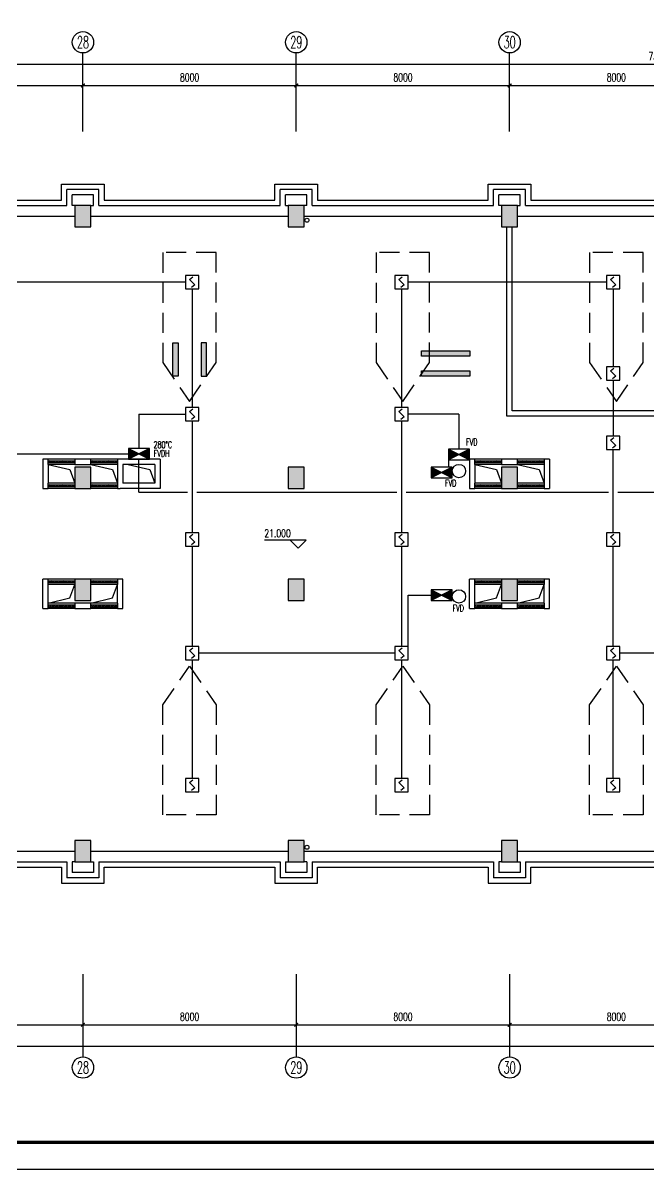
# Model space of a CAD drawing. Extents: x 190999 to 918899, y -200814 to 215286.
# Drawn here: x 458635 to 482075, y -96414 to -53460 of the extents above; entities that cross this region are included whole.
import ezdxf
from ezdxf.enums import TextEntityAlignment as Align

# ---------------------------------------------------------------- set-up
doc = ezdxf.new("R2010")
doc.units = 0
doc.header["$LTSCALE"] = 1000
doc.header["$MEASUREMENT"] = 0
doc.linetypes.add('HIDDEN', pattern=[0.375, 0.25, -0.125])
doc.layers.get('Defpoints').update_dxf_attribs({"color": 1})
for name, color, linetype in [('00-EQUIP', 3, 'Continuous'), ('00-WIRE-4', 6, 'Continuous'), ('A-卫生间', 250, 'Continuous'), ('A-墙线', 2, 'Continuous'), ('A-外包装修', 250, 'Continuous'), ('AXIS', 3, 'Continuous'), ('AXIS_TEXT', 7, 'Continuous'), ('COLUMN', 2, 'Continuous'), ('DIM_ELEV', 3, 'Continuous'), ('PUB_HATCH', 250, 'Continuous'), ('PUB_TEXT', 7, 'Continuous'), ('WALL', 2, 'Continuous'), ('WINDOW', 177, 'Continuous'), ('图框', 189, 'Continuous'), ('暖通-风-说明', 3, 'Continuous'), ('洞口线', 165, 'Continuous'), ('看线1', 7, 'Continuous'), ('雨水管', 151, 'Continuous')]:
    doc.layers.add(name, color=color, linetype=linetype)
doc.styles.add('_TCH_AXIS', font='COMPLEX', dxfattribs={"bigfont": 'GBCBIG'})
doc.styles.add('_TCH_DIM', font='SIMPLEX', dxfattribs={"bigfont": 'GBCBIG'})
doc.styles.add('COMPLEX', font='COMPLEX')
doc.styles.add('DIM_FONT', font='SIMPLEX', dxfattribs={"width": 0.7, "bigfont": 'GBCBIG'})
doc.styles.add('HZ-ZGBZ', font='romanc.shx', dxfattribs={"width": 0.65})
doc.styles.get("Standard").update_dxf_attribs({"font": 'simhei.ttf'})
doc.styles.add('XXK', font='romans.shx', dxfattribs={"width": 0.75, "bigfont": 'hzf.shx'})
doc.linetypes.add('4INE', pattern='A,1,-0.15,["4",XXK,S=0.3,R=0,X=-0.1,Y=-0.1],-0.25', length=1.4)
doc.dimstyles.new('DIMN', dxfattribs={"dimtxt": 300, "dimasz": 100, "dimexe": 250, "dimexo": 300, "dimgap": 150, "dimtad": 1, "dimdec": 0, "dimzin": 0, "dimdsep": 46, "dimtxsty": 'DIM_FONT', "dimblk": 'ARCHTICK', "dimcen": 0.09, "dimclrt": 7, "dimazin": 2, "dimtfac": 1, "dimtdec": 0, "dimtix": 1, "dimtmove": 2, "dimatfit": 3, "dimfxl": 0, "dimtolj": 1, "dimtzin": 0, "dimarcsym": 0})

# ---------------------------------------------------------------- blocks, each defined once
blk = doc.blocks.new('TJAD_TK_A0')
at = {"layer": '图框'}
blk.add_line((973, -441.7), (2162, -441.7), dxfattribs=at)
at = {"layer": '图框', "const_width": 1.2}
blk.add_lwpolyline([(2152, -431.7), (2152, 389.3), (998, 389.3), (998, -431.7)], close=True, dxfattribs=at)
blk = doc.blocks.new('_ArchTick')
at = {"const_width": 0.5}
blk.add_lwpolyline([(-0.7, -0.7), (0.7, 0.7)], dxfattribs=at)
blk = doc.blocks.new('*D1604')
at = {"layer": 'AXIS', "color": 0, "lineweight": -2}
for p, q in [((476885, -89404), (476885, -91254)), ((484885, -89404), (484885, -91254)), ((476885, -91004), (484885, -91004))]:
    blk.add_line(p, q, dxfattribs=at)
at = {"layer": 'Defpoints', "color": 0}
for p in [(476885, -89104), (484885, -89104), (484885, -91004)]:
    blk.add_point(p, dxfattribs=at)
at = {"layer": 'AXIS', "color": 0, "lineweight": -2, "xscale": 100, "yscale": 100, "zscale": 100, "rotation": 180}
blk.add_blockref('_ArchTick', (476885, -91004), dxfattribs=at)
at = {"layer": 'AXIS', "color": 0, "lineweight": -2, "xscale": 100, "yscale": 100, "zscale": 100}
blk.add_blockref('_ArchTick', (484885, -91004), dxfattribs=at)
at = {"layer": 'AXIS', "color": 7, "insert": (480885, -90704), "char_height": 300, "attachment_point": 5, "style": 'DIM_FONT'}
blk.add_mtext('\\A1;8000', dxfattribs=at)
blk = doc.blocks.new('*D1605')
at = {"layer": 'AXIS', "color": 0, "lineweight": -2}
for p, q in [((468885, -89404), (468885, -91254)), ((476885, -89404), (476885, -91254)), ((468885, -91004), (476885, -91004))]:
    blk.add_line(p, q, dxfattribs=at)
at = {"layer": 'Defpoints', "color": 0}
for p in [(468885, -89104), (476885, -89104), (476885, -91004)]:
    blk.add_point(p, dxfattribs=at)
at = {"layer": 'AXIS', "color": 0, "lineweight": -2, "xscale": 100, "yscale": 100, "zscale": 100, "rotation": 180}
blk.add_blockref('_ArchTick', (468885, -91004), dxfattribs=at)
at = {"layer": 'AXIS', "color": 0, "lineweight": -2, "xscale": 100, "yscale": 100, "zscale": 100}
blk.add_blockref('_ArchTick', (476885, -91004), dxfattribs=at)
at = {"layer": 'AXIS', "color": 7, "insert": (472885, -90704), "char_height": 300, "attachment_point": 5, "style": 'DIM_FONT'}
blk.add_mtext('\\A1;8000', dxfattribs=at)
blk = doc.blocks.new('*D1606')
at = {"layer": 'AXIS', "color": 0, "lineweight": -2}
for p, q in [((460885, -89404), (460885, -91254)), ((468885, -89404), (468885, -91254)), ((460885, -91004), (468885, -91004))]:
    blk.add_line(p, q, dxfattribs=at)
at = {"layer": 'Defpoints', "color": 0}
for p in [(460885, -89104), (468885, -89104), (468885, -91004)]:
    blk.add_point(p, dxfattribs=at)
at = {"layer": 'AXIS', "color": 0, "lineweight": -2, "xscale": 100, "yscale": 100, "zscale": 100, "rotation": 180}
blk.add_blockref('_ArchTick', (460885, -91004), dxfattribs=at)
at = {"layer": 'AXIS', "color": 0, "lineweight": -2, "xscale": 100, "yscale": 100, "zscale": 100}
blk.add_blockref('_ArchTick', (468885, -91004), dxfattribs=at)
at = {"layer": 'AXIS', "color": 7, "insert": (464885, -90704), "char_height": 300, "attachment_point": 5, "style": 'DIM_FONT'}
blk.add_mtext('\\A1;8000', dxfattribs=at)
blk = doc.blocks.new('*D1607')
at = {"layer": 'AXIS', "color": 0, "lineweight": -2}
for p, q in [((452885, -89404), (452885, -91254)), ((460885, -89404), (460885, -91254)), ((452885, -91004), (460885, -91004))]:
    blk.add_line(p, q, dxfattribs=at)
at = {"layer": 'Defpoints', "color": 0}
for p in [(452885, -89104), (460885, -89104), (460885, -91004)]:
    blk.add_point(p, dxfattribs=at)
at = {"layer": 'AXIS', "color": 0, "lineweight": -2, "xscale": 100, "yscale": 100, "zscale": 100, "rotation": 180}
blk.add_blockref('_ArchTick', (452885, -91004), dxfattribs=at)
at = {"layer": 'AXIS', "color": 0, "lineweight": -2, "xscale": 100, "yscale": 100, "zscale": 100}
blk.add_blockref('_ArchTick', (460885, -91004), dxfattribs=at)
at = {"layer": 'AXIS', "color": 7, "insert": (456885, -90704), "char_height": 300, "attachment_point": 5, "style": 'DIM_FONT'}
blk.add_mtext('\\A1;8000', dxfattribs=at)
blk = doc.blocks.new('*D1610')
at = {"layer": 'AXIS', "color": 0, "lineweight": -2}
for p, q in [((446335, -89404), (446335, -92054)), ((523584, -89404), (523584, -92054)), ((446335, -91804), (523584, -91804))]:
    blk.add_line(p, q, dxfattribs=at)
at = {"layer": 'Defpoints', "color": 0}
for p in [(446335, -89104), (523584, -89104), (523584, -91804)]:
    blk.add_point(p, dxfattribs=at)
at = {"layer": 'AXIS', "color": 0, "lineweight": -2, "xscale": 100, "yscale": 100, "zscale": 100, "rotation": 180}
blk.add_blockref('_ArchTick', (446335, -91804), dxfattribs=at)
at = {"layer": 'AXIS', "color": 0, "lineweight": -2, "xscale": 100, "yscale": 100, "zscale": 100}
blk.add_blockref('_ArchTick', (523584, -91804), dxfattribs=at)
at = {"layer": 'AXIS', "color": 7, "insert": (484959, -91504), "char_height": 300, "attachment_point": 5, "style": 'DIM_FONT'}
blk.add_mtext('\\A1;77250', dxfattribs=at)
blk = doc.blocks.new('*D1620')
at = {"layer": 'AXIS', "color": 0, "lineweight": -2}
for p, q in [((476885, -57204), (476885, -55554)), ((476885, -55804), (484885, -55804)), ((484885, -57204), (484885, -55554))]:
    blk.add_line(p, q, dxfattribs=at)
at = {"layer": 'Defpoints', "color": 0}
for p in [(484885, -55804), (476885, -57504), (484885, -57504)]:
    blk.add_point(p, dxfattribs=at)
at = {"layer": 'AXIS', "color": 0, "lineweight": -2, "xscale": 100, "yscale": 100, "zscale": 100, "rotation": 180}
blk.add_blockref('_ArchTick', (476885, -55804), dxfattribs=at)
at = {"layer": 'AXIS', "color": 0, "lineweight": -2, "xscale": 100, "yscale": 100, "zscale": 100}
blk.add_blockref('_ArchTick', (484885, -55804), dxfattribs=at)
at = {"layer": 'AXIS', "color": 7, "insert": (480885, -55504), "char_height": 300, "attachment_point": 5, "style": 'DIM_FONT'}
blk.add_mtext('\\A1;8000', dxfattribs=at)
blk = doc.blocks.new('*D1621')
at = {"layer": 'AXIS', "color": 0, "lineweight": -2}
for p, q in [((468885, -57204), (468885, -55554)), ((468885, -55804), (476885, -55804)), ((476885, -57204), (476885, -55554))]:
    blk.add_line(p, q, dxfattribs=at)
at = {"layer": 'Defpoints', "color": 0}
for p in [(476885, -55804), (468885, -57504), (476885, -57504)]:
    blk.add_point(p, dxfattribs=at)
at = {"layer": 'AXIS', "color": 0, "lineweight": -2, "xscale": 100, "yscale": 100, "zscale": 100, "rotation": 180}
blk.add_blockref('_ArchTick', (468885, -55804), dxfattribs=at)
at = {"layer": 'AXIS', "color": 0, "lineweight": -2, "xscale": 100, "yscale": 100, "zscale": 100}
blk.add_blockref('_ArchTick', (476885, -55804), dxfattribs=at)
at = {"layer": 'AXIS', "color": 7, "insert": (472885, -55504), "char_height": 300, "attachment_point": 5, "style": 'DIM_FONT'}
blk.add_mtext('\\A1;8000', dxfattribs=at)
blk = doc.blocks.new('*D1622')
at = {"layer": 'AXIS', "color": 0, "lineweight": -2}
for p, q in [((460885, -57204), (460885, -55554)), ((460885, -55804), (468885, -55804)), ((468885, -57204), (468885, -55554))]:
    blk.add_line(p, q, dxfattribs=at)
at = {"layer": 'Defpoints', "color": 0}
for p in [(468885, -55804), (460885, -57504), (468885, -57504)]:
    blk.add_point(p, dxfattribs=at)
at = {"layer": 'AXIS', "color": 0, "lineweight": -2, "xscale": 100, "yscale": 100, "zscale": 100, "rotation": 180}
blk.add_blockref('_ArchTick', (460885, -55804), dxfattribs=at)
at = {"layer": 'AXIS', "color": 0, "lineweight": -2, "xscale": 100, "yscale": 100, "zscale": 100}
blk.add_blockref('_ArchTick', (468885, -55804), dxfattribs=at)
at = {"layer": 'AXIS', "color": 7, "insert": (464885, -55504), "char_height": 300, "attachment_point": 5, "style": 'DIM_FONT'}
blk.add_mtext('\\A1;8000', dxfattribs=at)
blk = doc.blocks.new('*D1623')
at = {"layer": 'AXIS', "color": 0, "lineweight": -2}
for p, q in [((452885, -57204), (452885, -55554)), ((452885, -55804), (460885, -55804)), ((460885, -57204), (460885, -55554))]:
    blk.add_line(p, q, dxfattribs=at)
at = {"layer": 'Defpoints', "color": 0}
for p in [(460885, -55804), (452885, -57504), (460885, -57504)]:
    blk.add_point(p, dxfattribs=at)
at = {"layer": 'AXIS', "color": 0, "lineweight": -2, "xscale": 100, "yscale": 100, "zscale": 100, "rotation": 180}
blk.add_blockref('_ArchTick', (452885, -55804), dxfattribs=at)
at = {"layer": 'AXIS', "color": 0, "lineweight": -2, "xscale": 100, "yscale": 100, "zscale": 100}
blk.add_blockref('_ArchTick', (460885, -55804), dxfattribs=at)
at = {"layer": 'AXIS', "color": 7, "insert": (456885, -55504), "char_height": 300, "attachment_point": 5, "style": 'DIM_FONT'}
blk.add_mtext('\\A1;8000', dxfattribs=at)
blk = doc.blocks.new('*D1626')
at = {"layer": 'AXIS', "color": 0, "lineweight": -2}
for p, q in [((445885, -57204), (445885, -54754)), ((519185, -57204), (519185, -54754)), ((445885, -55004), (519185, -55004))]:
    blk.add_line(p, q, dxfattribs=at)
at = {"layer": 'Defpoints', "color": 0}
for p in [(519185, -55004), (445885, -57504), (519185, -57504)]:
    blk.add_point(p, dxfattribs=at)
at = {"layer": 'AXIS', "color": 0, "lineweight": -2, "xscale": 100, "yscale": 100, "zscale": 100, "rotation": 180}
blk.add_blockref('_ArchTick', (445885, -55004), dxfattribs=at)
at = {"layer": 'AXIS', "color": 0, "lineweight": -2, "xscale": 100, "yscale": 100, "zscale": 100}
blk.add_blockref('_ArchTick', (519185, -55004), dxfattribs=at)
at = {"layer": 'AXIS', "color": 7, "insert": (482535, -54704), "char_height": 300, "attachment_point": 5, "style": 'DIM_FONT'}
blk.add_mtext('\\A1;73300', dxfattribs=at)
blk = doc.blocks.new('_AXISO')
blk.add_circle((0, 0), 0.5)
at = {"layer": 'AXIS_TEXT', "style": 'COMPLEX', "width": 1.041667}
blk.add_attdef('A', text='', height=0.56, dxfattribs=at).set_placement((-0.25, -0.28), (0.25, -0.28), align=Align.FIT)
blk = doc.blocks.new('$WINLIB2D$00000039')
at = {"color": 0}
for p, q in [((0.5, 0.5), (-0.5, 0.5)), ((-0.5, 0.167), (0.5, 0.167)), ((-0.452, -0.167), (-0.5, 0.084)), ((-0.384, -0.167), (-0.448, 0.167)), ((-0.316, -0.167), (-0.38, 0.167)), ((-0.248, -0.167), (-0.312, 0.167)), ((-0.18, -0.167), (-0.244, 0.167)), ((-0.112, -0.167), (-0.176, 0.167)), ((-0.044, -0.167), (-0.108, 0.167)), ((0.024, -0.167), (-0.04, 0.167)), ((0.092, -0.167), (0.028, 0.167)), ((0.16, -0.167), (0.096, 0.167)), ((0.228, -0.167), (0.164, 0.167)), ((0.296, -0.167), (0.232, 0.167)), ((0.364, -0.167), (0.3, 0.167)), ((0.432, -0.167), (0.368, 0.167)), ((0.5, -0.167), (0.436, 0.167)), ((-0.5, -0.167), (0.5, -0.167)), ((0.5, -0.5), (-0.5, -0.5))]:
    blk.add_line(p, q, dxfattribs=at)
blk = doc.blocks.new('_LINKPT1')
at = {"color": 0}
blk.add_line((0, 0), (0, 0), dxfattribs=at)
blk = doc.blocks.new('6H2KALM6')
for p, q in [((-0.78, 0.4), (0.78, -0.4)), ((0.78, 0.4), (-0.78, -0.4)), ((0.78, 0.4), (-0.78, 0.4)), ((-0.78, 0.4), (-0.78, -0.4)), ((0.78, -0.4), (0.78, 0.4)), ((-0.78, -0.4), (0.78, -0.4))]:
    blk.add_line(p, q)
at = {"const_width": 0.04}
blk.add_lwpolyline([(-0.78, 0.4), (-0.78, -0.4), (0.78, -0.4), (0.78, 0.4)], close=True, dxfattribs=at)
for points in [[(-0.78, 0.4), (0, 0), (-0.78, -0.4)], [(0.78, 0.4), (0, 0), (0.78, -0.4)]]:
    blk.add_solid(points)
at = {"xscale": 0.002, "yscale": 0.002, "zscale": 0.002}
for p in [(-0.78, 0), (0, 0.4), (0.78, 0), (0, -0.4)]:
    blk.add_blockref('_LINKPT1', p, dxfattribs=at)
at = {"flags": 9}
blk.add_attdef('A', (0, 0), '', height=0.00002, dxfattribs=at)
blk = doc.blocks.new('3S1KCGW2')
for p, q in [((0.5, 0.5), (-0.5, 0.5)), ((-0.5, 0.5), (-0.5, -0.5)), ((-0.2, 0.2), (0.05, 0.4)), ((0, 0), (-0.2, 0.2)), ((0, 0), (0.2, -0.2)), ((0.5, -0.5), (0.5, 0.5)), ((-0.5, -0.5), (0.5, -0.5)), ((0.2, -0.2), (-0.05, -0.4))]:
    blk.add_line(p, q)
at = {"const_width": 0.04, "flags": 128}
blk.add_lwpolyline([(-0.5, -0.5), (-0.5, 0.5), (0.5, 0.5), (0.5, -0.5)], close=True, dxfattribs=at)
at = {"xscale": 0.002, "yscale": 0.002, "zscale": 0.002}
for p in [(-0.5, 0), (0, 0.5), (0.5, 0), (0, -0.5)]:
    blk.add_blockref('_LINKPT1', p, dxfattribs=at)
at = {"flags": 9}
blk.add_attdef('A', (0, 0), '', height=0.00002, dxfattribs=at)

msp = doc.modelspace()

# ---------------------------------------------------------------- hatches: boundary and pattern name
at = {"layer": 'PUB_HATCH'}
for points in [[(460584.6, -60303.6), (460584.6, -61103.6), (461184.6, -61103.6), (461184.6, -60303.6)], [(468584.6, -60303.6), (468584.6, -61103.6), (469184.6, -61103.6), (469184.6, -60303.6)], [(476584.6, -60303.6), (476584.6, -61103.6), (477184.6, -61103.6), (477184.6, -60303.6)], [(460584.6, -70103.6), (460584.6, -70903.6), (461184.6, -70903.6), (461184.6, -70103.6)], [(468584.6, -70103.6), (468584.6, -70903.6), (469184.6, -70903.6), (469184.6, -70103.6)], [(476584.6, -70103.6), (476584.6, -70903.6), (477184.6, -70903.6), (477184.6, -70103.6)], [(460584.6, -74303.6), (460584.6, -75103.6), (461184.6, -75103.6), (461184.6, -74303.6)], [(468584.6, -74303.6), (468584.6, -75103.6), (469184.6, -75103.6), (469184.6, -74303.6)], [(476584.6, -74303.6), (476584.6, -75103.6), (477184.6, -75103.6), (477184.6, -74303.6)], [(460584.6, -84103.6), (460584.6, -84903.6), (461184.6, -84903.6), (461184.6, -84103.6)], [(468584.6, -84103.6), (468584.6, -84903.6), (469184.6, -84903.6), (469184.6, -84103.6)], [(476584.6, -84103.6), (476584.6, -84903.6), (477184.6, -84903.6), (477184.6, -84103.6)]]:
    msp.add_hatch(color=256, dxfattribs=at).paths.add_polyline_path(points)
h = msp.add_hatch(color=256, dxfattribs=at)
h.paths.add_polyline_path([(505444.6, -65953.6), (494724.6, -65953.6), (494724.6, -65753.6), (505444.6, -65753.6)])
h.paths.add_polyline_path([(505444.6, -66703.6), (494724.6, -66703.6), (494724.6, -66503.6), (505444.6, -66503.6)])
h.paths.add_polyline_path([(489514.6, -71971.1), (489314.6, -71971.1), (489314.6, -73231.1), (489514.6, -73231.1)])
h.paths.add_polyline_path([(488254.6, -71971.1), (488454.6, -71971.1), (488454.6, -73231.1), (488254.6, -73231.1)])
h.paths.add_polyline_path([(475394.6, -65953.6), (473574.6, -65953.6), (473574.6, -65753.6), (475394.6, -65753.6)])
h.paths.add_polyline_path([(475394.6, -66703.6), (473574.6, -66703.6), (473574.6, -66503.6), (475394.6, -66503.6)])
h.paths.add_polyline_path([(465514.6, -65443.6), (465314.6, -65443.6), (465314.6, -66703.6), (465514.6, -66703.6)])
h.paths.add_polyline_path([(464254.6, -65443.6), (464454.6, -65443.6), (464454.6, -66703.6), (464254.6, -66703.6)])

# ---------------------------------------------------------------- linework, layer by layer
at = {"layer": '00-WIRE-4'}
for p, q in [((464731.6, -63178.6), (457232.1, -63178.6)), ((464981.6, -63428.6), (464981.6, -67878.6)), ((472831.1, -63428.6), (472831.1, -67878.6)), ((480514.6, -63178.6), (473081.1, -63178.6)), ((480764.6, -63428.6), (480764.6, -66353.4)), ((480764.6, -66853.4), (480764.6, -68952.5)), ((462985.7, -68128.6), (464731.6, -68128.6)), ((462985.7, -68128.6), (462985.7, -69407.6)), ((474984.6, -68128.6), (473081.1, -68128.6)), ((474984.6, -68128.6), (474984.6, -69433.3)), ((464981.6, -68378.6), (464981.6, -72564.1)), ((472831.1, -68378.6), (472831.1, -72564.1)), ((480764.6, -72564.1), (480764.6, -69452.5)), ((474594.6, -69833.3), (474594.6, -70103.6)), ((464981.6, -73064.1), (464981.6, -76828.6)), ((472831.1, -73064.1), (472831.1, -76828.6)), ((480764.6, -76828.6), (480764.6, -73064.1)), ((473081.1, -76828.6), (473081.1, -74903.6)), ((473081.1, -74903.6), (473944.6, -74903.6)), ((472581.1, -77078.6), (465231.6, -77078.6)), ((488528.6, -77078.6), (481014.6, -77078.6)), ((464981.6, -77328.6), (464981.6, -81778.6)), ((472831.1, -77328.6), (472831.1, -81778.6)), ((480764.6, -81778.6), (480764.6, -77328.6))]:
    msp.add_line(p, q, dxfattribs=at)
at = {"layer": '00-WIRE-4', "linetype": '4INE'}
for p, q in [((457157.1, -69607.6), (462595.7, -69607.6)), ((462985.7, -71048), (462985.7, -69807.6)), ((462985.7, -71048), (464806.6, -71048)), ((465156.6, -71048), (472656.1, -71048)), ((473006.1, -71048), (480589.6, -71048)), ((480939.6, -71048), (488603.6, -71048))]:
    msp.add_line(p, q, dxfattribs=at)
at = {"layer": 'A-卫生间', "linetype": 'HIDDEN', "ltscale": 3}
for points in [[(464884.6, -67642.1), (465884.6, -66190.9), (465884.6, -62069.9), (463884.6, -62069.9), (463884.6, -66190.9)], [(472884.6, -67642.1), (473884.6, -66190.9), (473884.6, -62069.9), (471884.6, -62069.9), (471884.6, -66190.9)], [(480884.6, -67642.1), (481884.6, -66190.9), (481884.6, -62069.9), (479884.6, -62069.9), (479884.6, -66190.9)], [(464884.6, -77565.1), (465884.6, -79016.4), (465884.6, -83137.3), (463884.6, -83137.3), (463884.6, -79016.4)], [(472884.6, -77565.1), (473884.6, -79016.4), (473884.6, -83137.3), (471884.6, -83137.3), (471884.6, -79016.4)], [(480884.6, -77565.1), (481884.6, -79016.4), (481884.6, -83137.3), (479884.6, -83137.3), (479884.6, -79016.4)]]:
    msp.add_lwpolyline(points, close=True, dxfattribs=at)
at = {"layer": 'A-墙线'}
for p, q in [((461484.6, -59703.6), (460284.6, -59703.6)), ((460284.6, -60303.6), (460284.6, -59703.6)), ((461484.6, -60303.6), (461484.6, -59703.6)), ((469484.6, -59703.6), (468284.6, -59703.6)), ((468284.6, -60303.6), (468284.6, -59703.6)), ((469484.6, -60303.6), (469484.6, -59703.6)), ((477484.6, -59703.6), (476284.6, -59703.6)), ((476284.6, -60303.6), (476284.6, -59703.6)), ((477484.6, -60303.6), (477484.6, -59703.6)), ((461284.6, -59903.6), (460484.6, -59903.6)), ((460484.6, -60303.6), (460484.6, -59903.6)), ((461284.6, -60303.6), (461284.6, -59903.6)), ((469284.6, -59903.6), (468484.6, -59903.6)), ((468484.6, -60303.6), (468484.6, -59903.6)), ((469284.6, -60303.6), (469284.6, -59903.6)), ((477284.6, -59903.6), (476484.6, -59903.6)), ((476484.6, -60303.6), (476484.6, -59903.6)), ((477284.6, -60303.6), (477284.6, -59903.6)), ((453484.6, -60303.6), (460284.6, -60303.6)), ((460584.6, -60303.6), (460484.6, -60303.6)), ((461184.6, -60303.6), (461284.6, -60303.6)), ((461484.6, -60303.6), (468284.6, -60303.6)), ((468484.6, -60303.6), (468584.6, -60303.6)), ((469284.6, -60303.6), (469184.6, -60303.6)), ((469484.6, -60303.6), (476284.6, -60303.6)), ((476584.6, -60303.6), (476484.6, -60303.6)), ((477184.6, -60303.6), (477284.6, -60303.6)), ((477484.6, -60303.6), (484284.6, -60303.6)), ((453184.6, -60703.6), (460584.6, -60703.6)), ((461184.6, -60703.6), (468584.6, -60703.6)), ((469184.6, -60703.6), (476584.6, -60703.6)), ((477184.6, -60703.6), (484584.6, -60703.6)), ((476784.6, -68203.6), (476784.6, -61103.6)), ((476984.6, -68003.6), (476984.6, -61103.6)), ((492984.6, -68203.6), (476784.6, -68203.6)), ((492784.6, -68003.6), (476984.6, -68003.6)), ((453184.6, -84503.6), (460584.6, -84503.6)), ((461184.6, -84503.6), (468584.6, -84503.6)), ((469184.6, -84503.6), (476584.6, -84503.6)), ((477184.6, -84503.6), (484584.6, -84503.6)), ((453484.6, -84903.6), (460284.6, -84903.6)), ((460284.6, -84903.6), (460284.6, -85503.6)), ((460584.6, -84903.6), (460484.6, -84903.6)), ((460484.6, -84903.6), (460484.6, -85303.6)), ((461184.6, -84903.6), (461284.6, -84903.6)), ((461284.6, -84903.6), (461284.6, -85303.6)), ((461484.6, -84903.6), (468284.6, -84903.6)), ((461484.6, -84903.6), (461484.6, -85503.6)), ((468284.6, -84903.6), (468284.6, -85503.6)), ((468484.6, -84903.6), (468584.6, -84903.6)), ((468484.6, -84903.6), (468484.6, -85303.6)), ((469284.6, -84903.6), (469184.6, -84903.6)), ((469284.6, -84903.6), (469284.6, -85303.6)), ((469484.6, -84903.6), (476284.6, -84903.6)), ((469484.6, -84903.6), (469484.6, -85503.6)), ((476284.6, -84903.6), (476284.6, -85503.6)), ((476584.6, -84903.6), (476484.6, -84903.6)), ((476484.6, -84903.6), (476484.6, -85303.6)), ((477184.6, -84903.6), (477284.6, -84903.6)), ((477284.6, -84903.6), (477284.6, -85303.6)), ((477484.6, -84903.6), (484284.6, -84903.6)), ((477484.6, -84903.6), (477484.6, -85503.6)), ((461284.6, -85303.6), (460484.6, -85303.6)), ((469284.6, -85303.6), (468484.6, -85303.6)), ((477284.6, -85303.6), (476484.6, -85303.6)), ((461484.6, -85503.6), (460284.6, -85503.6)), ((469484.6, -85503.6), (468284.6, -85503.6)), ((477484.6, -85503.6), (476284.6, -85503.6))]:
    msp.add_line(p, q, dxfattribs=at)
at = {"layer": 'A-外包装修'}
for points in [[(453684.6, -60103.6), (460084.6, -60103.6), (460084.6, -59503.6), (461684.6, -59503.6), (461684.6, -60103.6), (468084.6, -60103.6), (468084.6, -59503.6), (469684.6, -59503.6), (469684.6, -60103.6), (476084.6, -60103.6), (476084.6, -59503.6), (477684.6, -59503.6), (477684.6, -60103.6), (484084.6, -60103.6)], [(453684.6, -85103.6), (460084.6, -85103.6), (460084.6, -85703.6), (461684.6, -85703.6), (461684.6, -85103.6), (468084.6, -85103.6), (468084.6, -85703.6), (469684.6, -85703.6), (469684.6, -85103.6), (476084.6, -85103.6), (476084.6, -85703.6), (477684.6, -85703.6), (477684.6, -85103.6), (484084.6, -85103.6)]]:
    msp.add_lwpolyline(points, dxfattribs=at)
at = {"layer": 'AXIS'}
for p, q in [((460884.6, -57533.6), (460884.6, -54584.5)), ((468884.6, -57533.6), (468884.6, -54584.5)), ((476884.6, -57533.6), (476884.6, -54584.5)), ((460884.6, -89103.6), (460884.6, -92207.3)), ((468884.6, -89103.6), (468884.6, -92207.3)), ((476884.6, -89103.6), (476884.6, -92207.3))]:
    msp.add_line(p, q, dxfattribs=at)
at = {"layer": 'COLUMN'}
for p, q in [((460584.6, -60303.6), (460584.6, -61103.6)), ((461184.6, -60303.6), (460584.6, -60303.6)), ((461184.6, -61103.6), (461184.6, -60303.6)), ((468584.6, -60303.6), (468584.6, -61103.6)), ((469184.6, -60303.6), (468584.6, -60303.6)), ((469184.6, -61103.6), (469184.6, -60303.6)), ((476584.6, -60303.6), (476584.6, -61103.6)), ((477184.6, -60303.6), (476584.6, -60303.6)), ((477184.6, -61103.6), (477184.6, -60303.6)), ((460584.6, -61103.6), (461184.6, -61103.6)), ((468584.6, -61103.6), (469184.6, -61103.6)), ((476584.6, -61103.6), (477184.6, -61103.6)), ((460584.6, -70103.6), (460584.6, -70903.6)), ((461184.6, -70103.6), (460584.6, -70103.6)), ((461184.6, -70903.6), (461184.6, -70103.6)), ((468584.6, -70103.6), (468584.6, -70903.6)), ((469184.6, -70103.6), (468584.6, -70103.6)), ((469184.6, -70903.6), (469184.6, -70103.6)), ((476584.6, -70103.6), (476584.6, -70903.6)), ((477184.6, -70103.6), (476584.6, -70103.6)), ((477184.6, -70903.6), (477184.6, -70103.6)), ((460584.6, -70903.6), (461184.6, -70903.6)), ((468584.6, -70903.6), (469184.6, -70903.6)), ((476584.6, -70903.6), (477184.6, -70903.6)), ((460584.6, -74303.6), (460584.6, -75103.6)), ((461184.6, -74303.6), (460584.6, -74303.6)), ((461184.6, -75103.6), (461184.6, -74303.6)), ((468584.6, -74303.6), (468584.6, -75103.6)), ((469184.6, -74303.6), (468584.6, -74303.6)), ((469184.6, -75103.6), (469184.6, -74303.6)), ((476584.6, -74303.6), (476584.6, -75103.6)), ((477184.6, -74303.6), (476584.6, -74303.6)), ((477184.6, -75103.6), (477184.6, -74303.6)), ((460584.6, -75103.6), (461184.6, -75103.6)), ((468584.6, -75103.6), (469184.6, -75103.6)), ((476584.6, -75103.6), (477184.6, -75103.6)), ((460584.6, -84103.6), (460584.6, -84903.6)), ((461184.6, -84103.6), (460584.6, -84103.6)), ((461184.6, -84903.6), (461184.6, -84103.6)), ((468584.6, -84103.6), (468584.6, -84903.6)), ((469184.6, -84103.6), (468584.6, -84103.6)), ((469184.6, -84903.6), (469184.6, -84103.6)), ((476584.6, -84103.6), (476584.6, -84903.6)), ((477184.6, -84103.6), (476584.6, -84103.6)), ((477184.6, -84903.6), (477184.6, -84103.6)), ((460584.6, -84903.6), (461184.6, -84903.6)), ((468584.6, -84903.6), (469184.6, -84903.6)), ((476584.6, -84903.6), (477184.6, -84903.6))]:
    msp.add_line(p, q, dxfattribs=at)
at = {"layer": 'DIM_ELEV'}
for p, q in [((469252, -72842.1), (467687, -72842.1)), ((468952, -73142.1), (468652, -72842.1)), ((468952, -73142.1), (469252, -72842.1))]:
    msp.add_line(p, q, dxfattribs=at)
at = {"layer": 'WALL'}
for p, q in [((459384.6, -69803.6), (459384.6, -70903.6)), ((459584.6, -69803.6), (459384.6, -69803.6)), ((459584.6, -70003.6), (459584.6, -69803.6)), ((459584.6, -70003.6), (459584.6, -70703.6)), ((461184.6, -69803.6), (460584.6, -69803.6)), ((460584.6, -69803.6), (460584.6, -70003.6)), ((460584.6, -70003.6), (461184.6, -70003.6)), ((461184.6, -70003.6), (461184.6, -69803.6)), ((462284.6, -69803.6), (462184.6, -69803.6)), ((462184.6, -69803.6), (462184.6, -70003.6)), ((462184.6, -70003.6), (462184.6, -70703.6)), ((463785.7, -69803.6), (462284.6, -69803.6)), ((463585.7, -70003.6), (462384.6, -70003.6)), ((462384.6, -70003.6), (462384.6, -70703.6)), ((463585.7, -70003.6), (463585.7, -70703.6)), ((463785.7, -69803.6), (463785.7, -70903.6)), ((475584.6, -69803.6), (475384.6, -69803.6)), ((475384.6, -69803.6), (475384.6, -70903.6)), ((475584.6, -70003.6), (475584.6, -69803.6)), ((475584.6, -70003.6), (475584.6, -70703.6)), ((477184.6, -69803.6), (476584.6, -69803.6)), ((476584.6, -69803.6), (476584.6, -70003.6)), ((476584.6, -70003.6), (477184.6, -70003.6)), ((477184.6, -70003.6), (477184.6, -69803.6)), ((478384.6, -69803.6), (478184.6, -69803.6)), ((478184.6, -69803.6), (478184.6, -70003.6)), ((478184.6, -70003.6), (478184.6, -70703.6)), ((478384.6, -69803.6), (478384.6, -70903.6)), ((459584.6, -70903.6), (459584.6, -70703.6)), ((462184.6, -70703.6), (462184.6, -70903.6)), ((463585.7, -70703.6), (462384.6, -70703.6)), ((475584.6, -70903.6), (475584.6, -70703.6)), ((478184.6, -70703.6), (478184.6, -70903.6)), ((459384.6, -70903.6), (459584.6, -70903.6)), ((462184.6, -70903.6), (462284.6, -70903.6)), ((463785.7, -70903.6), (462284.6, -70903.6)), ((475384.6, -70903.6), (475584.6, -70903.6)), ((478184.6, -70903.6), (478384.6, -70903.6)), ((459584.6, -74303.6), (459384.6, -74303.6)), ((459384.6, -75403.6), (459384.6, -74303.6)), ((459584.6, -74503.6), (459584.6, -74303.6)), ((462384.6, -74303.6), (462184.6, -74303.6)), ((462184.6, -74303.6), (462184.6, -74503.6)), ((462384.6, -75403.6), (462384.6, -74303.6)), ((475584.6, -74303.6), (475384.6, -74303.6)), ((475384.6, -75403.6), (475384.6, -74303.6)), ((475584.6, -74503.6), (475584.6, -74303.6)), ((478384.6, -74303.6), (478184.6, -74303.6)), ((478184.6, -74303.6), (478184.6, -74503.6)), ((478384.6, -75403.6), (478384.6, -74303.6)), ((459584.6, -75203.6), (459584.6, -74503.6)), ((462184.6, -75203.6), (462184.6, -74503.6)), ((475584.6, -75203.6), (475584.6, -74503.6)), ((478184.6, -75203.6), (478184.6, -74503.6)), ((459384.6, -75403.6), (459584.6, -75403.6)), ((459584.6, -75403.6), (459584.6, -75203.6)), ((461184.6, -75203.6), (460584.6, -75203.6)), ((460584.6, -75203.6), (460584.6, -75403.6)), ((460584.6, -75403.6), (461184.6, -75403.6)), ((461184.6, -75403.6), (461184.6, -75203.6)), ((462184.6, -75203.6), (462184.6, -75403.6)), ((462184.6, -75403.6), (462384.6, -75403.6)), ((475384.6, -75403.6), (475584.6, -75403.6)), ((475584.6, -75403.6), (475584.6, -75203.6)), ((477184.6, -75203.6), (476584.6, -75203.6)), ((476584.6, -75203.6), (476584.6, -75403.6)), ((476584.6, -75403.6), (477184.6, -75403.6)), ((477184.6, -75403.6), (477184.6, -75203.6)), ((478184.6, -75203.6), (478184.6, -75403.6)), ((478184.6, -75403.6), (478384.6, -75403.6))]:
    msp.add_line(p, q, dxfattribs=at)
at = {"layer": '洞口线'}
for points in [[(459584.6, -70003.6), (460394.1, -70202.1), (460584.6, -70703.6)], [(461184.6, -70003.6), (461994.1, -70202.1), (462184.6, -70703.6)], [(462585.7, -70003.6), (463395.2, -70202.1), (463585.7, -70703.6)], [(475584.6, -70003.6), (476394.1, -70202.1), (476584.6, -70703.6)], [(477184.6, -70003.6), (477994.1, -70202.1), (478184.6, -70703.6)], [(459584.6, -75203.6), (460394.1, -75005.1), (460584.6, -74503.6)], [(461184.6, -75203.6), (461994.1, -75005.1), (462184.6, -74503.6)], [(475584.6, -75203.6), (476394.1, -75005.1), (476584.6, -74503.6)], [(477184.6, -75203.6), (477994.1, -75005.1), (478184.6, -74503.6)]]:
    msp.add_lwpolyline(points, dxfattribs=at)
at = {"layer": '看线1'}
for points in [[(464254.6, -65443.6), (464454.6, -65443.6), (464454.6, -66703.6), (464254.6, -66703.6)], [(465514.6, -65443.6), (465314.6, -65443.6), (465314.6, -66703.6), (465514.6, -66703.6)], [(475394.6, -65953.6), (473574.6, -65953.6), (473574.6, -65753.6), (475394.6, -65753.6)], [(475394.6, -66703.6), (473574.6, -66703.6), (473574.6, -66503.6), (475394.6, -66503.6)]]:
    msp.add_lwpolyline(points, close=True, dxfattribs=at)
for centre in [(474984.6, -70253.6), (474984.6, -74953.6)]:
    msp.add_circle(centre, 250, dxfattribs=at)
at = {"layer": '雨水管'}
for centre in [(469284.6, -60853.6), (469284.6, -84353.6)]:
    msp.add_circle(centre, 75, dxfattribs=at)

# ---------------------------------------------------------------- block references
at = {"layer": '00-EQUIP', "xscale": 500, "yscale": 500, "zscale": 500}
for name, p in [('3S1KCGW2', (464981.6, -63178.6)), ('3S1KCGW2', (472831.1, -63178.6)), ('3S1KCGW2', (480764.6, -63178.6)), ('3S1KCGW2', (480764.6, -66603.4)), ('3S1KCGW2', (464981.6, -68128.6)), ('3S1KCGW2', (472831.1, -68128.6)), ('3S1KCGW2', (480764.6, -69202.5)), ('6H2KALM6', (462985.7, -69607.6)), ('6H2KALM6', (474984.6, -69633.3)), ('6H2KALM6', (474984.6, -69633.3)), ('6H2KALM6', (474334.6, -70303.6)), ('6H2KALM6', (474334.6, -74903.6)), ('6H2KALM6', (474334.6, -74903.6))]:
    msp.add_blockref(name, p, dxfattribs=at)
at = {"layer": '00-EQUIP', "xscale": 500, "yscale": 500, "zscale": 500, "rotation": 180}
for p in [(464981.6, -72814.1), (472831.1, -72814.1), (480764.6, -72814.1), (464981.6, -77078.6), (472831.1, -77078.6), (480764.6, -77078.6), (464981.6, -82028.6), (472831.1, -82028.6), (480764.6, -82028.6)]:
    msp.add_blockref('3S1KCGW2', p, dxfattribs=at)
at = {"layer": 'AXIS'}
ref = msp.add_blockref('_AXISO', (460884.6, -54184.5), dxfattribs=dict(at, xscale=800, yscale=800, zscale=800))
ref.add_attrib('A', '28', dxfattribs={"layer": 'AXIS_TEXT', "height": 452.55, "style": '_TCH_AXIS', "width": 0.617647}).set_placement((460658.3, -54410.8), (461110.9, -54410.8), align=Align.FIT)
ref = msp.add_blockref('_AXISO', (468884.6, -54184.5), dxfattribs=dict(at, xscale=800, yscale=800, zscale=800))
ref.add_attrib('A', '29', dxfattribs={"layer": 'AXIS_TEXT', "height": 452.55, "style": '_TCH_AXIS', "width": 0.617647}).set_placement((468658.3, -54410.8), (469110.9, -54410.8), align=Align.FIT)
ref = msp.add_blockref('_AXISO', (476884.6, -54184.5), dxfattribs=dict(at, xscale=800, yscale=800, zscale=800))
ref.add_attrib('A', '30', dxfattribs={"layer": 'AXIS_TEXT', "height": 452.55, "style": '_TCH_AXIS', "width": 0.636364}).set_placement((476658.3, -54410.8), (477110.9, -54410.8), align=Align.FIT)
ref = msp.add_blockref('_AXISO', (460884.6, -92607.3), dxfattribs=dict(at, xscale=800, yscale=800, zscale=800))
ref.add_attrib('A', '28', dxfattribs={"layer": 'AXIS_TEXT', "height": 452.55, "style": '_TCH_AXIS', "width": 0.617647}).set_placement((460658.3, -92833.6), (461110.9, -92833.6), align=Align.FIT)
ref = msp.add_blockref('_AXISO', (468884.6, -92607.3), dxfattribs=dict(at, xscale=800, yscale=800, zscale=800))
ref.add_attrib('A', '29', dxfattribs={"layer": 'AXIS_TEXT', "height": 452.55, "style": '_TCH_AXIS', "width": 0.617647}).set_placement((468658.3, -92833.6), (469110.9, -92833.6), align=Align.FIT)
ref = msp.add_blockref('_AXISO', (476884.6, -92607.3), dxfattribs=dict(at, xscale=800, yscale=800, zscale=800))
ref.add_attrib('A', '30', dxfattribs={"layer": 'AXIS_TEXT', "height": 452.55, "style": '_TCH_AXIS', "width": 0.636364}).set_placement((476658.3, -92833.6), (477110.9, -92833.6), align=Align.FIT)
at = {"layer": 'WINDOW', "xscale": -1000, "zscale": -1000}
for p, yscale, rotation in [((460084.6, -69903.6), -200, 180.0000000000095), ((461684.6, -69903.6), -200, 180.0000000000095), ((476084.6, -69903.6), -200, 180.0000000000095), ((477684.6, -69903.6), -200, 180.0000000000095), ((460084.6, -70803.6), -200, 180), ((461684.6, -70803.6), -200, 180), ((476084.6, -70803.6), -200, 180), ((477684.6, -70803.6), -200, 180), ((460084.6, -74403.6), 200, 180), ((461684.6, -74403.6), 200, 180), ((476084.6, -74403.6), 200, 180), ((477684.6, -74403.6), 200, 180), ((460084.6, -75303.6), 200, 179.9999999999904), ((461684.6, -75303.6), 200, 179.9999999999904), ((476084.6, -75303.6), 200, 179.9999999999904), ((477684.6, -75303.6), 200, 179.9999999999904)]:
    msp.add_blockref('$WINLIB2D$00000039', p, dxfattribs=dict(at, yscale=yscale, rotation=rotation))
at = {"layer": '图框', "xscale": 100, "yscale": 100, "zscale": 100}
msp.add_blockref('TJAD_TK_A0', (331498.6, -52243.2), dxfattribs=at)

# ---------------------------------------------------------------- texts
at = {"layer": 'PUB_TEXT', "style": '_TCH_DIM', "width": 0.705882}
msp.add_text('21.000', height=297.5, dxfattribs=at).set_placement((467687, -72737.2))
at = {"layer": '暖通-风-说明', "style": 'HZ-ZGBZ', "width": 0.7}
for s, p in [('280%%dC', (463529.8, -69391.7)), ('FVD', (475249.7, -69290.7)), ('FVDH', (463537.3, -69716.6)), ('FVD', (474458.6, -70831.5)), ('FVD', (474743.2, -75518.5))]:
    msp.add_text(s, height=250, dxfattribs=at).set_placement(p)

# ---------------------------------------------------------------- dimensions: what is measured, and where the dimension line sits
at = {"layer": 'AXIS'}
for p1, p2, distance, picture, middle in [((445884.6, -57503.6), (519184.6, -57503.6), 2500, '*D1626', (482534.6, -54703.6)), ((452884.6, -57503.6), (460884.6, -57503.6), 1700, '*D1623', (456884.6, -55503.6)), ((460884.6, -57503.6), (468884.6, -57503.6), 1700, '*D1622', (464884.6, -55503.6)), ((468884.6, -57503.6), (476884.6, -57503.6), 1700, '*D1621', (472884.6, -55503.6)), ((476884.6, -57503.6), (484884.6, -57503.6), 1700, '*D1620', (480884.6, -55503.6)), ((446334.6, -89103.6), (523584.4, -89103.6), -2700, '*D1610', (484959.5, -91503.6)), ((452884.6, -89103.6), (460884.6, -89103.6), -1900, '*D1607', (456884.6, -90703.6)), ((460884.6, -89103.6), (468884.6, -89103.6), -1900, '*D1606', (464884.6, -90703.6)), ((468884.6, -89103.6), (476884.6, -89103.6), -1900, '*D1605', (472884.6, -90703.6)), ((476884.6, -89103.6), (484884.6, -89103.6), -1900, '*D1604', (480884.6, -90703.6))]:
    dim = msp.add_aligned_dim(p1=p1, p2=p2, distance=distance, dimstyle='DIMN', dxfattribs=at)
    dim.commit()
    dim.dimension.update_dxf_attribs({"geometry": picture, "text_midpoint": middle})

doc.saveas('drawing.dxf')
